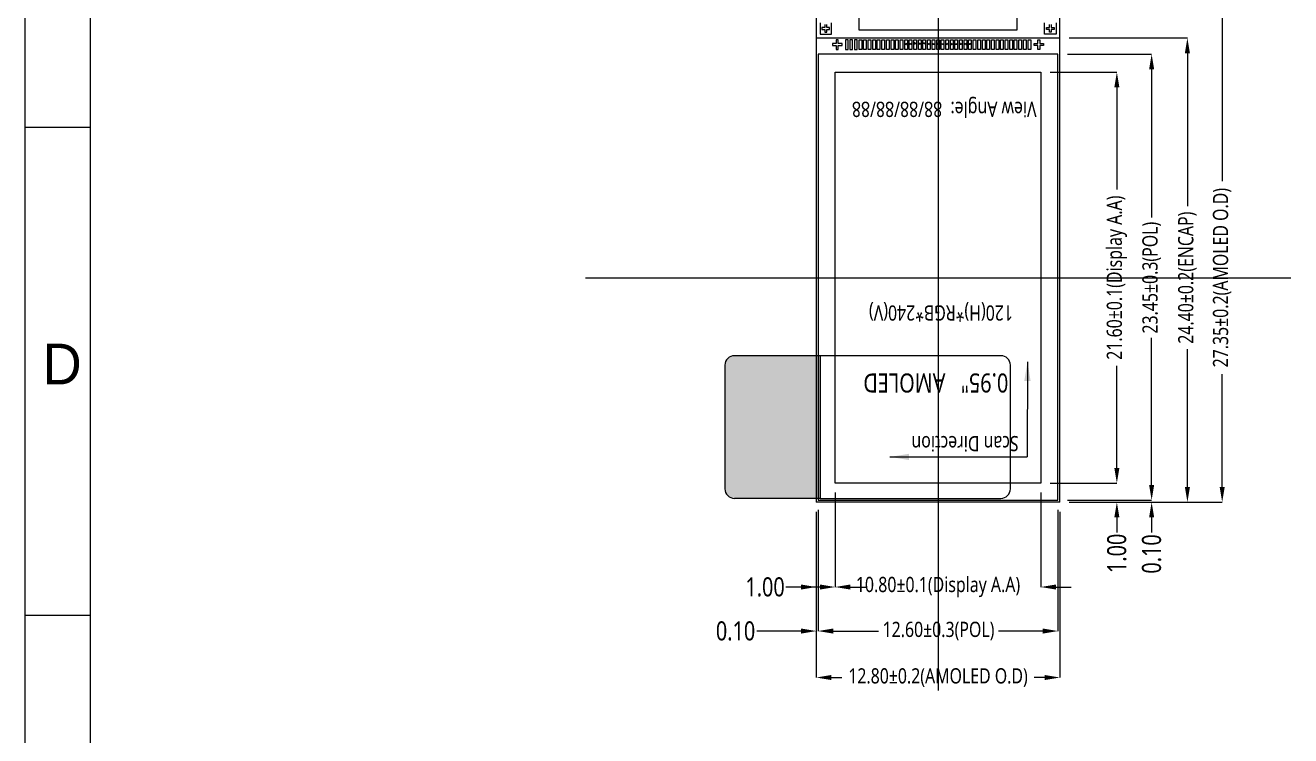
# Model space of a CAD drawing. Header units: millimetres. Extents: x 1551 to 2065, y 281 to 628.
# Drawn here: x 1551 to 1617.5, y 515.6 to 552.9 of the extents above; entities that cross this region are included whole.
import ezdxf
from ezdxf.lldxf.tags import DXFTag

# ---------------------------------------------------------------- set-up
doc = ezdxf.new("R2010")
doc.units = ezdxf.units.MM
doc.layers.get('Defpoints').update_dxf_attribs({"lineweight": 5})
for name, color, linetype, lineweight in [('COG IC', 2, 'Continuous', 5), ('DIM', 3, 'Continuous', 5), ('Encap', 210, 'Continuous', 5), ('LTPS', 2, 'Continuous', 5), ('POL', 202, 'Continuous', 5), ('TAPE', 90, 'Continuous', 5), ('图框', 7, 'Continuous', 5)]:
    doc.layers.add(name, color=color, linetype=linetype, lineweight=lineweight)
doc.styles.add('RD', font='ROMAND.shx', dxfattribs={"width": 0.8})
doc.styles.add('REX', font='', dxfattribs={"width": 0.8})
doc.styles.get("Standard").update_dxf_attribs({"font": 'txt', "bigfont": 'gbcbig.shx'})
doc.styles.get('REX').set_extended_font_data('Microsoft YaHei')
tags = doc.linetypes.add('CENTER', pattern=[0.6, 0.375, -0.075, 0.075, -0.075]).pattern_tags.tags
tags[10:11] = [DXFTag(74, 4), DXFTag(75, 0), DXFTag(340, '0'), DXFTag(46, 1.0), DXFTag(50, 0.0), DXFTag(44, 0.0), DXFTag(45, 0.0)]
tags[8:9] = [DXFTag(74, 4), DXFTag(75, 0), DXFTag(340, '0'), DXFTag(46, 1.0), DXFTag(50, 0.0), DXFTag(44, 0.0), DXFTag(45, 0.0)]
tags[6:7] = [DXFTag(74, 4), DXFTag(75, 0), DXFTag(340, '0'), DXFTag(46, 1.0), DXFTag(50, 0.0), DXFTag(44, 0.0), DXFTag(45, 0.0)]
tags[4:5] = [DXFTag(74, 4), DXFTag(75, 0), DXFTag(340, '0'), DXFTag(46, 1.0), DXFTag(50, 0.0), DXFTag(44, 0.0), DXFTag(45, 0.0)]
doc.dimstyles.new('DIM', dxfattribs={"dimtxt": 0.8, "dimasz": 0.8, "dimexe": 0, "dimexo": 0.5, "dimgap": 0.11, "dimtad": 0, "dimzin": 1, "dimdsep": 46, "dimtxsty": 'RD', "dimcen": 0, "dimclrd": 256, "dimclre": 256, "dimclrt": 256, "dimadec": 0, "dimazin": 0, "dimtm": 1e-09, "dimtfac": 1, "dimtofl": 0, "dimtmove": 0, "dimatfit": 3, "dimfxl": 1, "dimlwe": -1, "dimarcsym": 0})
doc.dimstyles.new('REX', dxfattribs={"dimtxt": 2.5, "dimasz": 0.8, "dimexe": 0, "dimexo": 0.5, "dimgap": 0.11, "dimtad": 0, "dimzin": 1, "dimdsep": 46, "dimtxsty": 'REX', "dimcen": 0, "dimclrd": 256, "dimclre": 256, "dimclrt": 256, "dimadec": 0, "dimazin": 0, "dimtm": 1e-09, "dimtfac": 1, "dimtofl": 0, "dimtmove": 0, "dimatfit": 3, "dimfxl": 1, "dimlwd": 5, "dimlwe": -1, "dimarcsym": 0})

# ---------------------------------------------------------------- blocks, each defined once
blk = doc.blocks.new('*D6')
at = {"layer": 'Defpoints', "color": 0, "lineweight": 5}
for p in [(1593.541, 528.831), (1604.341, 528.831), (1593.541, 523.37)]:
    blk.add_point(p, dxfattribs=at)
at = {"layer": 'DIM', "linetype": 'Continuous'}
for p, q in [((1593.541, 528.331), (1593.541, 523.37)), ((1604.341, 528.331), (1604.341, 523.37))]:
    blk.add_line(p, q, dxfattribs=at)
at = {"layer": 'DIM', "linetype": 'Continuous', "lineweight": 5}
for p, q in [((1592.741, 523.37), (1591.941, 523.37)), ((1605.141, 523.37), (1605.941, 523.37))]:
    blk.add_line(p, q, dxfattribs=at)
at = {"layer": 'DIM', "lineweight": 5}
for points in [[(1592.741, 523.503), (1592.741, 523.237), (1593.541, 523.37)], [(1605.141, 523.503), (1605.141, 523.237), (1604.341, 523.37)]]:
    blk.add_solid(points, dxfattribs=at)
at = {"layer": 'DIM', "lineweight": 5, "insert": (1598.941, 523.37), "char_height": 0.8, "attachment_point": 5, "style": 'REX'}
blk.add_mtext('10.80±0.1(Display A.A)', dxfattribs=at)
blk = doc.blocks.new('*D7')
at = {"layer": 'Defpoints', "color": 0, "lineweight": 5}
for p in [(1592.541, 527.831), (1605.341, 527.831), (1592.541, 518.612)]:
    blk.add_point(p, dxfattribs=at)
at = {"layer": 'DIM', "linetype": 'Continuous'}
for p, q in [((1592.541, 527.331), (1592.541, 518.612)), ((1605.341, 527.331), (1605.341, 518.612))]:
    blk.add_line(p, q, dxfattribs=at)
at = {"layer": 'DIM', "linetype": 'Continuous', "lineweight": 5}
for p, q in [((1593.341, 518.612), (1593.895, 518.612)), ((1604.541, 518.612), (1603.987, 518.612))]:
    blk.add_line(p, q, dxfattribs=at)
at = {"layer": 'DIM', "lineweight": 5}
for points in [[(1593.341, 518.746), (1593.341, 518.479), (1592.541, 518.612)], [(1604.541, 518.746), (1604.541, 518.479), (1605.341, 518.612)]]:
    blk.add_solid(points, dxfattribs=at)
at = {"layer": 'DIM', "lineweight": 5, "insert": (1598.941, 518.612), "char_height": 0.8, "attachment_point": 5, "style": 'REX'}
blk.add_mtext('12.80±0.2(AMOLED O.D)', dxfattribs=at)
blk = doc.blocks.new('*D8')
at = {"layer": 'Defpoints', "color": 0, "lineweight": 5}
for p in [(1604.341, 550.431), (1608.339, 550.431), (1604.341, 528.831)]:
    blk.add_point(p, dxfattribs=at)
at = {"layer": 'DIM', "linetype": 'Continuous'}
for p, q in [((1604.841, 550.431), (1608.339, 550.431)), ((1604.841, 528.831), (1608.339, 528.831))]:
    blk.add_line(p, q, dxfattribs=at)
at = {"layer": 'DIM', "linetype": 'Continuous', "lineweight": 5}
for p, q in [((1608.339, 549.631), (1608.339, 544.268)), ((1608.339, 529.631), (1608.339, 534.994))]:
    blk.add_line(p, q, dxfattribs=at)
at = {"layer": 'DIM', "lineweight": 5}
for points in [[(1608.205, 549.631), (1608.472, 549.631), (1608.339, 550.431)], [(1608.205, 529.631), (1608.472, 529.631), (1608.339, 528.831)]]:
    blk.add_solid(points, dxfattribs=at)
at = {"layer": 'DIM', "lineweight": 5, "insert": (1608.339, 539.631), "char_height": 0.8, "attachment_point": 5, "rotation": 90, "style": 'REX'}
blk.add_mtext('21.60±0.1(Display A.A)', dxfattribs=at)
blk = doc.blocks.new('*D1')
at = {"layer": 'Defpoints', "color": 0, "lineweight": 5}
for p in [(1605.341, 552.231), (1605.341, 527.831), (1612.046, 527.831)]:
    blk.add_point(p, dxfattribs=at)
at = {"layer": 'DIM', "linetype": 'Continuous'}
for p, q in [((1605.841, 552.231), (1612.046, 552.231)), ((1605.841, 527.831), (1612.046, 527.831))]:
    blk.add_line(p, q, dxfattribs=at)
at = {"layer": 'DIM', "linetype": 'Continuous', "lineweight": 5}
for p, q in [((1612.046, 551.431), (1612.046, 543.39)), ((1612.046, 528.631), (1612.046, 535.871))]:
    blk.add_line(p, q, dxfattribs=at)
at = {"layer": 'DIM', "lineweight": 5}
for points in [[(1611.913, 551.431), (1612.179, 551.431), (1612.046, 552.231)], [(1611.913, 528.631), (1612.179, 528.631), (1612.046, 527.831)]]:
    blk.add_solid(points, dxfattribs=at)
at = {"layer": 'DIM', "lineweight": 5, "insert": (1612.046, 539.631), "char_height": 0.8, "attachment_point": 5, "rotation": 90, "style": 'REX'}
blk.add_mtext('24.40%%P0.2(ENCAP)', dxfattribs=at)
blk = doc.blocks.new('*D9')
at = {"layer": 'Defpoints', "color": 0, "lineweight": 5}
for p in [(1605.341, 555.181), (1613.874, 555.181), (1605.341, 527.831)]:
    blk.add_point(p, dxfattribs=at)
at = {"layer": 'DIM', "linetype": 'Continuous'}
for p, q in [((1605.841, 555.181), (1613.874, 555.181)), ((1605.841, 527.831), (1613.874, 527.831))]:
    blk.add_line(p, q, dxfattribs=at)
at = {"layer": 'DIM', "linetype": 'Continuous', "lineweight": 5}
for p, q in [((1613.874, 554.381), (1613.874, 544.696)), ((1613.874, 528.631), (1613.874, 534.565))]:
    blk.add_line(p, q, dxfattribs=at)
at = {"layer": 'DIM', "lineweight": 5}
for points in [[(1613.741, 554.381), (1614.007, 554.381), (1613.874, 555.181)], [(1613.741, 528.631), (1614.007, 528.631), (1613.874, 527.831)]]:
    blk.add_solid(points, dxfattribs=at)
at = {"layer": 'DIM', "lineweight": 5, "insert": (1613.874, 539.631), "char_height": 0.8, "attachment_point": 5, "rotation": 90, "style": 'REX'}
blk.add_mtext('27.35±0.2(AMOLED O.D)', dxfattribs=at)
blk = doc.blocks.new('*D2')
at = {"layer": 'Defpoints', "color": 0, "lineweight": 5}
for p in [(1592.641, 527.931), (1605.241, 527.931), (1592.641, 521.056)]:
    blk.add_point(p, dxfattribs=at)
at = {"layer": 'DIM', "linetype": 'Continuous'}
for p, q in [((1592.641, 527.431), (1592.641, 521.056)), ((1605.241, 527.431), (1605.241, 521.056))]:
    blk.add_line(p, q, dxfattribs=at)
at = {"layer": 'DIM', "linetype": 'Continuous', "lineweight": 5}
for p, q in [((1593.441, 521.056), (1595.821, 521.056)), ((1604.441, 521.056), (1602.111, 521.056))]:
    blk.add_line(p, q, dxfattribs=at)
at = {"layer": 'DIM', "lineweight": 5}
for points in [[(1593.441, 521.189), (1593.441, 520.922), (1592.641, 521.056)], [(1604.441, 521.189), (1604.441, 520.922), (1605.241, 521.056)]]:
    blk.add_solid(points, dxfattribs=at)
at = {"layer": 'DIM', "lineweight": 5, "insert": (1598.966, 521.056), "char_height": 0.8, "attachment_point": 5, "style": 'REX'}
blk.add_mtext('12.60±0.3(POL)', dxfattribs=at)
blk = doc.blocks.new('*D3')
at = {"layer": 'Defpoints', "color": 0, "lineweight": 5}
for p in [(1605.241, 551.381), (1610.167, 551.381), (1605.241, 527.931)]:
    blk.add_point(p, dxfattribs=at)
at = {"layer": 'DIM', "linetype": 'Continuous'}
for p, q in [((1605.741, 551.381), (1610.167, 551.381)), ((1605.741, 527.931), (1610.167, 527.931))]:
    blk.add_line(p, q, dxfattribs=at)
at = {"layer": 'DIM', "linetype": 'Continuous', "lineweight": 5}
for p, q in [((1610.167, 550.581), (1610.167, 542.795)), ((1610.167, 528.731), (1610.167, 536.466))]:
    blk.add_line(p, q, dxfattribs=at)
at = {"layer": 'DIM', "lineweight": 5}
for points in [[(1610.034, 550.581), (1610.3, 550.581), (1610.167, 551.381)], [(1610.034, 528.731), (1610.3, 528.731), (1610.167, 527.931)]]:
    blk.add_solid(points, dxfattribs=at)
at = {"layer": 'DIM', "lineweight": 5, "insert": (1610.167, 539.631), "char_height": 0.8, "attachment_point": 5, "rotation": 90, "style": 'REX'}
blk.add_mtext('23.45±0.3(POL)', dxfattribs=at)
blk = doc.blocks.new('*D12')
at = {"layer": 'Defpoints', "color": 0, "lineweight": 5}
for p in [(1605.241, 527.931), (1605.341, 527.831), (1610.167, 527.831)]:
    blk.add_point(p, dxfattribs=at)
at = {"layer": 'DIM', "linetype": 'Continuous', "lineweight": 5}
for p, q in [((1610.167, 528.731), (1610.167, 529.531)), ((1610.167, 527.031), (1610.167, 526.231))]:
    blk.add_line(p, q, dxfattribs=at)
at = {"layer": 'DIM', "linetype": 'Continuous'}
for p, q in [((1605.741, 527.931), (1610.167, 527.931)), ((1605.841, 527.831), (1610.167, 527.831))]:
    blk.add_line(p, q, dxfattribs=at)
at = {"layer": 'DIM', "lineweight": 5}
for points in [[(1610.034, 528.731), (1610.3, 528.731), (1610.167, 527.931)], [(1610.034, 527.031), (1610.3, 527.031), (1610.167, 527.831)]]:
    blk.add_solid(points, dxfattribs=at)
at = {"layer": 'DIM', "insert": (1610.167, 525.109), "char_height": 1, "attachment_point": 5, "rotation": 90, "style": 'REX'}
blk.add_mtext('0.10', dxfattribs=at)
blk = doc.blocks.new('*D17')
at = {"layer": 'Defpoints', "color": 0, "lineweight": 5}
for p in [(1593.541, 528.831), (1592.541, 527.831), (1592.541, 523.37)]:
    blk.add_point(p, dxfattribs=at)
at = {"layer": 'DIM', "linetype": 'Continuous'}
for p, q in [((1593.541, 528.331), (1593.541, 523.37)), ((1592.541, 527.331), (1592.541, 523.37))]:
    blk.add_line(p, q, dxfattribs=at)
at = {"layer": 'DIM', "linetype": 'Continuous', "lineweight": 5}
for p, q in [((1591.741, 523.37), (1590.941, 523.37)), ((1594.341, 523.37), (1595.141, 523.37))]:
    blk.add_line(p, q, dxfattribs=at)
at = {"layer": 'DIM', "lineweight": 5}
for points in [[(1591.741, 523.503), (1591.741, 523.237), (1592.541, 523.37)], [(1594.341, 523.503), (1594.341, 523.237), (1593.541, 523.37)]]:
    blk.add_solid(points, dxfattribs=at)
at = {"layer": 'DIM', "lineweight": 5, "insert": (1589.851, 523.37), "char_height": 1, "attachment_point": 5, "style": 'REX'}
blk.add_mtext('1.00', dxfattribs=at)
blk = doc.blocks.new('*D18')
at = {"layer": 'Defpoints', "color": 0, "lineweight": 5}
for p in [(1604.341, 528.831), (1605.341, 527.831), (1608.339, 527.831)]:
    blk.add_point(p, dxfattribs=at)
at = {"layer": 'DIM', "linetype": 'Continuous', "lineweight": 5}
for p, q in [((1608.339, 529.631), (1608.339, 530.431)), ((1608.339, 527.031), (1608.339, 526.231))]:
    blk.add_line(p, q, dxfattribs=at)
at = {"layer": 'DIM', "linetype": 'Continuous'}
for p, q in [((1604.841, 528.831), (1608.339, 528.831)), ((1605.841, 527.831), (1608.339, 527.831))]:
    blk.add_line(p, q, dxfattribs=at)
at = {"layer": 'DIM', "lineweight": 5}
for points in [[(1608.205, 529.631), (1608.472, 529.631), (1608.339, 528.831)], [(1608.205, 527.031), (1608.472, 527.031), (1608.339, 527.831)]]:
    blk.add_solid(points, dxfattribs=at)
at = {"layer": 'DIM', "lineweight": 5, "insert": (1608.339, 525.14), "char_height": 1, "attachment_point": 5, "rotation": 90, "style": 'REX'}
blk.add_mtext('1.00', dxfattribs=at)
blk = doc.blocks.new('*D19')
at = {"layer": 'Defpoints', "color": 0, "lineweight": 5}
for p in [(1592.541, 527.831), (1592.641, 527.931), (1592.541, 521.056)]:
    blk.add_point(p, dxfattribs=at)
at = {"layer": 'DIM', "linetype": 'Continuous'}
for p, q in [((1592.541, 527.331), (1592.541, 521.056)), ((1592.641, 527.431), (1592.641, 521.056))]:
    blk.add_line(p, q, dxfattribs=at)
at = {"layer": 'DIM', "linetype": 'Continuous', "lineweight": 5}
for p, q in [((1591.741, 521.056), (1589.424, 521.056)), ((1593.441, 521.056), (1594.241, 521.056))]:
    blk.add_line(p, q, dxfattribs=at)
at = {"layer": 'DIM', "lineweight": 5}
for points in [[(1591.741, 521.189), (1591.741, 520.922), (1592.541, 521.056)], [(1593.441, 521.189), (1593.441, 520.922), (1592.641, 521.056)]]:
    blk.add_solid(points, dxfattribs=at)
at = {"layer": 'DIM', "lineweight": 5, "insert": (1588.302, 521.056), "char_height": 1, "attachment_point": 5, "style": 'REX'}
blk.add_mtext('0.10', dxfattribs=at)
blk = doc.blocks.new('LCM-TAPE')
at = {"layer": 'TAPE', "lineweight": 5}
h = blk.add_hatch(color=2, dxfattribs=at)
h.dxf.hatch_style = 1
h.paths.add_polyline_path([(1321.498, -124.816), (1321.498, -132.316), (1325.998, -132.316, 0.414214), (1326.498, -131.816), (1326.498, -125.316, 0.414214), (1325.998, -124.816)])
at = {"layer": 'TAPE'}
for p, q in [((1321.498, -124.816), (1311.998, -124.816)), ((1311.498, -125.316), (1311.498, -131.816)), ((1311.998, -132.316), (1321.498, -132.316))]:
    blk.add_line(p, q, dxfattribs=at)
at = {"layer": 'TAPE', "color": 2, "lineweight": 5}
for p, q in [((1321.498, -132.316), (1321.498, -124.816)), ((1321.498, -124.816), (1325.998, -124.816)), ((1326.498, -131.816), (1326.498, -125.316)), ((1321.498, -132.316), (1325.998, -132.316))]:
    blk.add_line(p, q, dxfattribs=at)
at = {"layer": 'TAPE'}
for centre, start, end in [((1311.998, -125.316), 90, 180), ((1311.998, -131.816), 180, 270)]:
    blk.add_arc(centre, 0.5, start, end, dxfattribs=at)
at = {"layer": 'TAPE', "color": 2, "lineweight": 5}
for centre, start, end in [((1325.998, -125.316), 0, 90), ((1325.998, -131.816), 270, 0)]:
    blk.add_arc(centre, 0.5, start, end, dxfattribs=at)
blk = doc.blocks.new('R095GPK-001-POL-V01-A')
at = {"layer": 'POL', "lineweight": 5}
blk.add_lwpolyline([(0.05, 23.55), (-12.55, 23.55), (-12.55, 0.1), (0.05, 0.1)], close=True, dxfattribs=at)
blk = doc.blocks.new('R095GPK-001-PNL-V01-A')
at = {"layer": 'COG IC', "color": 1, "lineweight": 5}
for p, q in [((1648.06, 311.406), (1656.36, 311.406)), ((1648.06, 310.116), (1648.06, 311.406)), ((1656.36, 311.406), (1656.36, 310.116))]:
    blk.add_line(p, q, dxfattribs=at)
at = {"layer": 'Encap', "color": 1, "linetype": 'CENTER', "lineweight": 5}
for p, q in [((1652.21, 295.12), (1652.21, 346.113)), ((1646.81, 335.216), (1657.61, 335.216)), ((1646.81, 313.616), (1646.81, 335.216)), ((1657.61, 335.216), (1657.61, 313.616)), ((1657.61, 313.616), (1646.81, 313.616))]:
    blk.add_line(p, q, dxfattribs=at)
at = {"layer": 'Encap', "color": 1, "linetype": 'CENTER', "lineweight": 5, "ltscale": 0.5}
blk.add_line((1670.742, 324.416), (1633.677, 324.416), dxfattribs=at)
at = {"layer": 'Encap', "lineweight": 5}
for p, q in [((1646.666, 312.114), (1646.666, 312.219)), ((1646.666, 312.219), (1646.861, 312.219)), ((1646.861, 312.114), (1646.666, 312.114)), ((1646.861, 312.219), (1646.861, 312.416)), ((1646.861, 312.416), (1646.966, 312.416)), ((1646.861, 311.916), (1646.861, 312.114)), ((1646.966, 311.916), (1646.861, 311.916)), ((1646.966, 312.416), (1646.966, 312.219)), ((1646.966, 312.219), (1647.166, 312.219)), ((1646.966, 312.114), (1646.966, 311.916)), ((1647.166, 312.114), (1646.966, 312.114)), ((1647.166, 312.219), (1647.166, 312.114)), ((1647.34, 311.911), (1647.34, 312.416)), ((1647.34, 312.416), (1647.48, 312.416)), ((1647.48, 311.911), (1647.34, 311.911)), ((1647.48, 312.416), (1647.48, 311.911)), ((1647.58, 311.911), (1647.58, 312.416)), ((1647.58, 312.416), (1647.72, 312.416)), ((1647.72, 311.911), (1647.58, 311.911)), ((1647.72, 312.416), (1647.72, 311.911)), ((1647.82, 311.911), (1647.82, 312.416)), ((1647.82, 312.416), (1647.96, 312.416)), ((1647.96, 311.911), (1647.82, 311.911)), ((1647.96, 312.416), (1647.96, 311.911)), ((1648.06, 311.911), (1648.06, 312.416)), ((1648.06, 312.416), (1648.2, 312.416)), ((1648.2, 311.911), (1648.06, 311.911)), ((1648.2, 312.416), (1648.2, 311.911)), ((1648.3, 311.911), (1648.3, 312.416)), ((1648.3, 312.416), (1648.44, 312.416)), ((1648.44, 311.911), (1648.3, 311.911)), ((1648.44, 312.416), (1648.44, 311.911)), ((1648.54, 311.911), (1648.54, 312.416)), ((1648.54, 312.416), (1648.68, 312.416)), ((1648.68, 311.911), (1648.54, 311.911)), ((1648.68, 312.416), (1648.68, 311.911)), ((1648.78, 311.911), (1648.78, 312.416)), ((1648.78, 312.416), (1648.92, 312.416)), ((1648.92, 311.911), (1648.78, 311.911)), ((1648.92, 312.416), (1648.92, 311.911)), ((1649.02, 311.911), (1649.02, 312.416)), ((1649.02, 312.416), (1649.16, 312.416)), ((1649.16, 311.911), (1649.02, 311.911)), ((1649.16, 312.416), (1649.16, 311.911)), ((1649.26, 311.911), (1649.26, 312.416)), ((1649.26, 312.416), (1649.4, 312.416)), ((1649.4, 311.911), (1649.26, 311.911)), ((1649.4, 312.416), (1649.4, 311.911)), ((1649.5, 311.911), (1649.5, 312.416)), ((1649.5, 312.416), (1649.64, 312.416)), ((1649.64, 311.911), (1649.5, 311.911)), ((1649.64, 312.416), (1649.64, 311.911)), ((1649.74, 311.911), (1649.74, 312.416)), ((1649.74, 312.416), (1649.88, 312.416)), ((1649.88, 311.911), (1649.74, 311.911)), ((1649.88, 312.416), (1649.88, 311.911)), ((1649.98, 311.911), (1649.98, 312.416)), ((1649.98, 312.416), (1650.12, 312.416)), ((1650.12, 311.911), (1649.98, 311.911)), ((1650.12, 312.416), (1650.12, 311.911)), ((1650.22, 311.911), (1650.22, 312.416)), ((1650.22, 312.416), (1650.36, 312.416)), ((1650.36, 311.911), (1650.22, 311.911)), ((1650.36, 312.416), (1650.36, 311.911)), ((1650.46, 311.911), (1650.46, 312.416)), ((1650.46, 312.416), (1650.6, 312.416)), ((1650.6, 311.911), (1650.46, 311.911)), ((1650.6, 312.416), (1650.6, 311.911)), ((1650.7, 311.911), (1650.7, 312.416)), ((1650.7, 312.416), (1650.84, 312.416)), ((1650.84, 311.911), (1650.7, 311.911)), ((1650.84, 312.416), (1650.84, 311.911)), ((1650.94, 311.911), (1650.94, 312.416)), ((1650.94, 312.416), (1651.08, 312.416)), ((1651.08, 311.911), (1650.94, 311.911)), ((1651.08, 312.416), (1651.08, 311.911)), ((1651.18, 311.911), (1651.18, 312.416)), ((1651.18, 312.416), (1651.32, 312.416)), ((1651.32, 311.911), (1651.18, 311.911)), ((1651.32, 312.416), (1651.32, 311.911)), ((1651.42, 311.911), (1651.42, 312.416)), ((1651.42, 312.416), (1651.56, 312.416)), ((1651.56, 311.911), (1651.42, 311.911)), ((1651.56, 312.416), (1651.56, 311.911)), ((1651.66, 311.911), (1651.66, 312.416)), ((1651.66, 312.416), (1651.8, 312.416)), ((1651.8, 311.911), (1651.66, 311.911)), ((1651.8, 312.416), (1651.8, 311.911)), ((1651.9, 311.911), (1651.9, 312.416)), ((1651.9, 312.416), (1652.04, 312.416)), ((1652.04, 311.911), (1651.9, 311.911)), ((1652.04, 312.416), (1652.04, 311.911)), ((1652.14, 311.911), (1652.14, 312.416)), ((1652.14, 312.416), (1652.28, 312.416)), ((1652.28, 311.911), (1652.14, 311.911)), ((1652.28, 312.416), (1652.28, 311.911)), ((1652.38, 311.911), (1652.38, 312.416)), ((1652.38, 312.416), (1652.52, 312.416)), ((1652.52, 311.911), (1652.38, 311.911)), ((1652.52, 312.416), (1652.52, 311.911)), ((1652.62, 311.911), (1652.62, 312.416)), ((1652.62, 312.416), (1652.76, 312.416)), ((1652.76, 311.911), (1652.62, 311.911)), ((1652.76, 312.416), (1652.76, 311.911)), ((1652.86, 311.911), (1652.86, 312.416)), ((1652.86, 312.416), (1653, 312.416)), ((1653, 311.911), (1652.86, 311.911)), ((1653, 312.416), (1653, 311.911)), ((1653.1, 311.911), (1653.1, 312.416)), ((1653.1, 312.416), (1653.24, 312.416)), ((1653.24, 311.911), (1653.1, 311.911)), ((1653.24, 312.416), (1653.24, 311.911)), ((1653.34, 311.911), (1653.34, 312.416)), ((1653.34, 312.416), (1653.48, 312.416)), ((1653.48, 311.911), (1653.34, 311.911)), ((1653.48, 312.416), (1653.48, 311.911)), ((1653.58, 311.911), (1653.58, 312.416)), ((1653.58, 312.416), (1653.72, 312.416)), ((1653.72, 311.911), (1653.58, 311.911)), ((1653.72, 312.416), (1653.72, 311.911)), ((1653.82, 311.911), (1653.82, 312.416)), ((1653.82, 312.416), (1653.96, 312.416)), ((1653.96, 311.911), (1653.82, 311.911)), ((1653.96, 312.416), (1653.96, 311.911)), ((1654.06, 311.911), (1654.06, 312.416)), ((1654.06, 312.416), (1654.2, 312.416)), ((1654.2, 311.911), (1654.06, 311.911)), ((1654.2, 312.416), (1654.2, 311.911)), ((1654.3, 311.911), (1654.3, 312.416)), ((1654.3, 312.416), (1654.44, 312.416)), ((1654.44, 311.911), (1654.3, 311.911)), ((1654.44, 312.416), (1654.44, 311.911)), ((1654.54, 311.911), (1654.54, 312.416)), ((1654.54, 312.416), (1654.68, 312.416)), ((1654.68, 311.911), (1654.54, 311.911)), ((1654.68, 312.416), (1654.68, 311.911)), ((1654.78, 311.911), (1654.78, 312.416)), ((1654.78, 312.416), (1654.92, 312.416)), ((1654.92, 311.911), (1654.78, 311.911)), ((1654.92, 312.416), (1654.92, 311.911)), ((1655.02, 311.911), (1655.02, 312.416)), ((1655.02, 312.416), (1655.16, 312.416)), ((1655.16, 311.911), (1655.02, 311.911)), ((1655.16, 312.416), (1655.16, 311.911)), ((1655.26, 311.911), (1655.26, 312.416)), ((1655.26, 312.416), (1655.4, 312.416)), ((1655.4, 311.911), (1655.26, 311.911)), ((1655.4, 312.416), (1655.4, 311.911)), ((1655.5, 311.911), (1655.5, 312.416)), ((1655.5, 312.416), (1655.64, 312.416)), ((1655.64, 311.911), (1655.5, 311.911)), ((1655.64, 312.416), (1655.64, 311.911)), ((1655.74, 311.911), (1655.74, 312.416)), ((1655.74, 312.416), (1655.88, 312.416)), ((1655.88, 311.911), (1655.74, 311.911)), ((1655.88, 312.416), (1655.88, 311.911)), ((1655.98, 311.911), (1655.98, 312.416)), ((1655.98, 312.416), (1656.12, 312.416)), ((1656.12, 311.911), (1655.98, 311.911)), ((1656.12, 312.416), (1656.12, 311.911)), ((1656.22, 311.911), (1656.22, 312.416)), ((1656.22, 312.416), (1656.36, 312.416)), ((1656.36, 311.911), (1656.22, 311.911)), ((1656.36, 312.416), (1656.36, 311.911)), ((1656.46, 312.416), (1656.46, 311.911)), ((1656.6, 312.416), (1656.46, 312.416)), ((1656.46, 311.911), (1656.6, 311.911)), ((1656.6, 311.911), (1656.6, 312.416)), ((1656.7, 312.416), (1656.7, 311.911)), ((1656.84, 312.416), (1656.7, 312.416)), ((1656.7, 311.911), (1656.84, 311.911)), ((1656.84, 311.911), (1656.84, 312.416)), ((1657.08, 312.416), (1656.94, 312.416)), ((1656.94, 312.416), (1656.94, 311.911)), ((1656.94, 311.911), (1657.08, 311.911)), ((1657.08, 311.911), (1657.08, 312.416)), ((1657.454, 312.219), (1657.254, 312.219)), ((1657.254, 312.219), (1657.254, 312.114)), ((1657.254, 312.114), (1657.454, 312.114)), ((1657.559, 312.416), (1657.454, 312.416)), ((1657.454, 312.416), (1657.454, 312.219)), ((1657.454, 312.114), (1657.454, 311.916)), ((1657.454, 311.916), (1657.559, 311.916)), ((1657.559, 312.219), (1657.559, 312.416)), ((1657.754, 312.219), (1657.559, 312.219)), ((1657.559, 311.916), (1657.559, 312.114)), ((1657.559, 312.114), (1657.754, 312.114)), ((1657.754, 312.114), (1657.754, 312.219)), ((1658.61, 311.816), (1645.81, 311.816))]:
    blk.add_line(p, q, dxfattribs=at)
at = {"layer": 'LTPS', "lineweight": 5}
for p, q in [((1645.81, 336.216), (1645.81, 308.866)), ((1645.81, 336.216), (1658.61, 336.216)), ((1658.61, 308.866), (1658.61, 336.216)), ((1646.01, 311.616), (1646.61, 311.616)), ((1646.01, 311.016), (1646.01, 311.616)), ((1646.11, 311.266), (1646.11, 311.366)), ((1646.11, 311.366), (1646.26, 311.366)), ((1646.26, 311.266), (1646.11, 311.266)), ((1646.26, 311.366), (1646.26, 311.516)), ((1646.26, 311.516), (1646.36, 311.516)), ((1646.26, 311.116), (1646.26, 311.266)), ((1646.36, 311.516), (1646.36, 311.366)), ((1646.36, 311.366), (1646.51, 311.366)), ((1646.51, 311.266), (1646.36, 311.266)), ((1646.36, 311.266), (1646.36, 311.116)), ((1646.51, 311.366), (1646.51, 311.266)), ((1646.61, 311.616), (1646.61, 311.016)), ((1658.41, 311.616), (1657.81, 311.616)), ((1657.81, 311.616), (1657.81, 311.016)), ((1657.91, 311.366), (1657.91, 311.266)), ((1658.06, 311.366), (1657.91, 311.366)), ((1657.91, 311.266), (1658.06, 311.266)), ((1658.16, 311.516), (1658.06, 311.516)), ((1658.06, 311.516), (1658.06, 311.366)), ((1658.06, 311.266), (1658.06, 311.116)), ((1658.16, 311.366), (1658.16, 311.516)), ((1658.31, 311.366), (1658.16, 311.366)), ((1658.16, 311.116), (1658.16, 311.266)), ((1658.16, 311.266), (1658.31, 311.266)), ((1658.31, 311.266), (1658.31, 311.366)), ((1658.41, 311.016), (1658.41, 311.616))]:
    blk.add_line(p, q, dxfattribs=at)
at = {"layer": 'DIM', "color": 1, "lineweight": 5, "insert": (1653.607, 332.728), "char_height": 0.8, "attachment_point": 9, "style": 'RD'}
blk.add_mtext_dynamic_manual_height_columns('{\\fMicrosoft YaHei|b0|i0|c134|p34;Scan Direction}', width=6.03825, gutter_width=7.5, heights=[0], dxfattribs=at)
at = {"layer": 'Encap', "lineweight": 5}
for s, p in [('GND', (1650.458, 312.106)), ('GND', (1650.705, 312.112)), ('R2', (1650.977, 312.112)), ('R1', (1651.217, 312.113)), ('R0', (1651.453, 312.11)), ('GND', (1651.662, 312.104)), ('T1', (1651.937, 312.113)), ('T2', (1652.173, 312.11)), ('T3', (1652.419, 312.115)), ('GND', (1652.626, 312.108)), ('R4', (1652.883, 312.069)), ('R5', (1653.114, 312.084)), ('R6', (1653.372, 312.077)), ('GND', (1653.581, 312.101)), ('GND', (1653.821, 312.112))]:
    blk.add_text(s, height=0.05, dxfattribs=at).set_placement(p)
at = {"layer": 'Encap', "lineweight": 5, "attachment_point": 1, "style": 'RD'}
for s, width, insert, char_height in [('{\\fMicrosoft YaHei|b0|i0|c134|p34;   0.95"   AMOLED }', 9.55737, (1647.705, 330.452), 1), ('{\\fMicrosoft YaHei|b0|i0|c134|p34;120(H)*\\C1;R\\C3;G\\C5;B\\C256;*240(V)}', 8.02737, (1648.273, 326.673), 0.8), ('{\\fMicrosoft YaHei|b0|i0|c134|p34;View Angle:  88/88/88/88}', 10.73243, (1647.031, 315.97), 0.8)]:
    blk.add_mtext_dynamic_manual_height_columns(s, width=width, gutter_width=7.5, heights=[0], dxfattribs=dict(at, insert=insert, char_height=char_height))
at = {"layer": 'DIM', "color": 1, "lineweight": 5}
for points in [[(1647.508, 328.84), (1647.52, 333.837), (1647.52, 333.837)], [(1654.735, 333.837), (1647.52, 333.837), (1647.52, 333.837)]]:
    blk.add_leader(points, dimstyle='DIM', override={"dimasz": 1, "dimzin": 0, "dimclrd": 1}, dxfattribs=at)

msp = doc.modelspace()

# ---------------------------------------------------------------- linework, layer by layer
at = {"layer": '图框', "linetype": 'ByBlock', "lineweight": 5, "ltscale": 0.55}
for p, q in [((1550.978, 441.524), (1550.978, 627.924)), ((1554.399, 444.945), (1554.399, 624.504)), ((1550.978, 547.55), (1554.399, 547.55)), ((1550.978, 521.898), (1554.399, 521.898))]:
    msp.add_line(p, q, dxfattribs=at)

# ---------------------------------------------------------------- block references
at = {"layer": 'LTPS', "lineweight": 5, "rotation": 180}
msp.add_blockref('R095GPK-001-PNL-V01-A', (3251.151, 864.047), dxfattribs=at)
at = {"layer": 'POL', "lineweight": 5, "rotation": 180}
msp.add_blockref('R095GPK-001-POL-V01-A', (1592.691, 551.481), dxfattribs=at)
at = {"layer": 'TAPE', "color": 2, "lineweight": 5, "rotation": 180}
msp.add_blockref('LCM-TAPE', (2914.239, 403.215), dxfattribs=at)

# ---------------------------------------------------------------- texts
at = {"layer": '图框', "linetype": 'ByBlock', "lineweight": 5, "ltscale": 0.55, "insert": (1551.88, 534.024), "char_height": 2.13761, "width": 3.63873, "attachment_point": 7}
msp.add_mtext('{\\f\uffd0ￂﾼﾚￃ\ufff7\ufff3w|b0|i0|c134|p54;D}', dxfattribs=at)

# ---------------------------------------------------------------- dimensions: what is measured, and where the dimension line sits
at = {"layer": 'DIM', "lineweight": 5}
for base, p1, p2, angle, text, override, picture, middle in [((1613.874, 555.181), (1605.341, 527.831), (1605.341, 555.181), 270, '<>(AMOLED O.D)', {"dimtxt": 0.8, "dimgap": 0.11, "dimtol": 1, "dimlim": 0, "dimtp": 0.2, "dimtm": 0.2}, '*D9', (1613.874, 539.631)), ((1612.046, 527.831), (1605.341, 552.231), (1605.341, 527.831), 270, '<>%%P0.2(ENCAP)', {"dimtxt": 0.8}, '*D1', (1612.046, 539.631)), ((1610.167, 551.381), (1605.241, 527.931), (1605.241, 551.381), 270, '<>(POL)', {"dimtxt": 0.8, "dimgap": 0.11, "dimtol": 1, "dimlim": 0, "dimtp": 0.3, "dimtm": 0.3}, '*D3', (1610.167, 539.631)), ((1608.339, 550.431), (1604.341, 528.831), (1604.341, 550.431), 270, '<>(Display A.A)', {"dimtxt": 0.8, "dimgap": 0.11, "dimtol": 1, "dimlim": 0, "dimtp": 0.1, "dimtm": 0.1}, '*D8', (1608.339, 539.631)), ((1593.541, 523.37), (1604.341, 528.831), (1593.541, 528.831), 180, '<>(Display A.A)', {"dimtxt": 0.8, "dimgap": 0.11, "dimtol": 1, "dimlim": 0, "dimtp": 0.1, "dimtm": 0.1}, '*D6', (1598.941, 523.37)), ((1592.541, 518.612), (1605.341, 527.831), (1592.541, 527.831), 180, '<>(AMOLED O.D)', {"dimtxt": 0.8, "dimgap": 0.11, "dimtol": 1, "dimlim": 0, "dimtp": 0.2, "dimtm": 0.2}, '*D7', (1598.941, 518.612)), ((1592.641, 521.056), (1605.241, 527.931), (1592.641, 527.931), 180, '<>(POL)', {"dimtxt": 0.8, "dimgap": 0.11, "dimtol": 1, "dimlim": 0, "dimtp": 0.3, "dimtm": 0.3}, '*D2', (1598.966, 521.056))]:
    dim = msp.add_linear_dim(base=base, p1=p1, p2=p2, angle=angle, text=text, dimstyle='REX', override=override, dxfattribs=at)
    dim.commit()
    dim.dimension.update_dxf_attribs({"geometry": picture, "text_midpoint": middle, "dimtype": 160})
for base, p1, p2, angle, picture, middle in [((1608.339, 527.831), (1604.341, 528.831), (1605.341, 527.831), 270, '*D18', (1608.339, 525.14)), ((1592.541, 523.37), (1593.541, 528.831), (1592.541, 527.831), 180, '*D17', (1589.851, 523.37))]:
    dim = msp.add_linear_dim(base=base, p1=p1, p2=p2, angle=angle, dimstyle='REX', override={"dimtxt": 1}, dxfattribs=at)
    dim.commit()
    dim.dimension.update_dxf_attribs({"geometry": picture, "text_midpoint": middle})
at = {"layer": 'DIM'}
dim = msp.add_linear_dim(base=(1610.167, 527.831), p1=(1605.241, 527.931), p2=(1605.341, 527.831), angle=270, dimstyle='REX', override={"dimtxt": 1}, dxfattribs=at)
dim.commit()
dim.dimension.update_dxf_attribs({"geometry": '*D12', "text_midpoint": (1610.167, 525.109)})
at = {"layer": 'DIM', "lineweight": 5}
dim = msp.add_linear_dim(base=(1592.541, 521.056), p1=(1592.641, 527.931), p2=(1592.541, 527.831), angle=180, dimstyle='REX', override={"dimtxt": 1}, dxfattribs=at)
dim.commit()
dim.dimension.update_dxf_attribs({"geometry": '*D19', "text_midpoint": (1588.302, 521.056), "dimtype": 160})

doc.saveas('drawing.dxf')
